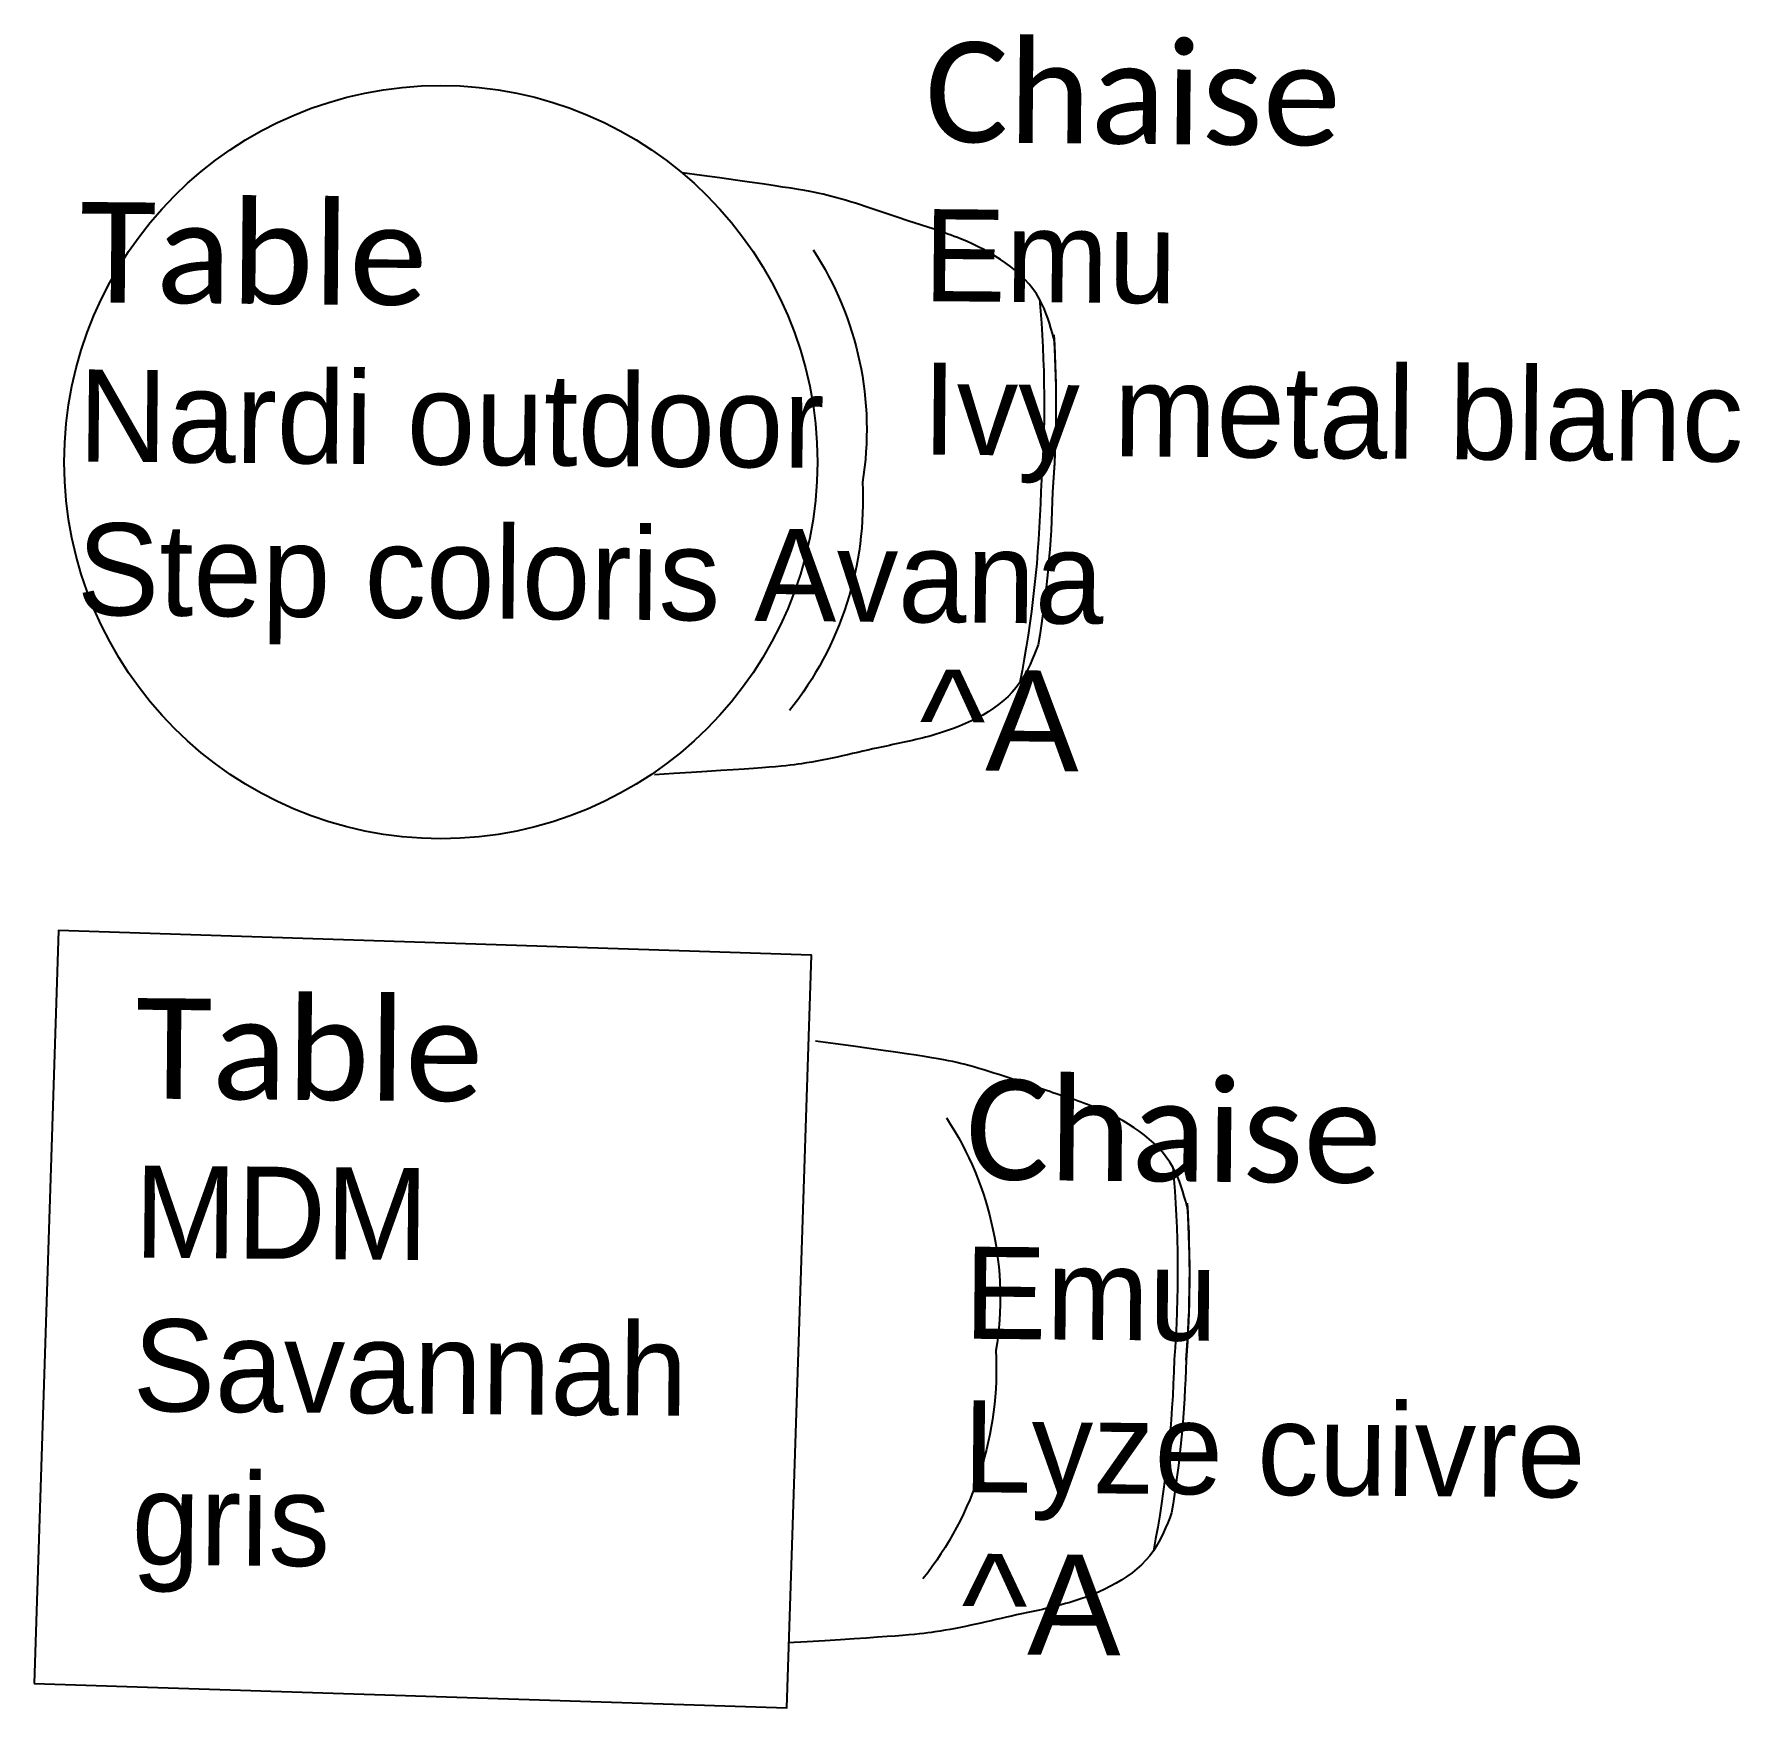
# Model space of a CAD drawing. Extents: x -27 to 25.3, y -8.5 to 57.5.
# Drawn here: x -12.199 to -10.84, y 53.153 to 54.486 of the extents above; entities that cross this region are included whole.
import ezdxf

# ---------------------------------------------------------------- set-up
doc = ezdxf.new("R2010")
doc.units = 0
doc.header["$LTSCALE"] = 0.002
doc.layers.add('04-MOBILIER', color=1, linetype='Continuous', true_color=0xff0000)
doc.layers.add('SA-ELEVATION', color=2, linetype='Continuous', true_color=0xffff00)
doc.layers.add('_ANNO-CONCEPT-T', color=7, linetype='Continuous')
doc.layers.add('A-mobilier', color=252, linetype='Continuous')
doc.styles.get("Standard").update_dxf_attribs({"font": 'ARIALN.TTF'})

# ---------------------------------------------------------------- blocks, each defined once
blk = doc.blocks.new('A$C7F8468B1')
at = {"layer": '04-MOBILIER'}
for centre, radius, start, end in [((20.78, -61.3), 84.71, 88.3377, 96.6108), ((25.69, -61.3), 84.71, 83.3892, 91.6623), ((25.64, -68.09), 91.49, 83.6625, 91.5052), ((20.83, -69.03), 91.49, 88.4948, 98.0977), ((25.64, -69.03), 91.49, 81.9023, 91.5052), ((20.45, -18.63), 26.98, 84.0728, 125.5143), ((26.1, -17.83), 26.2, 53.8955, 96.2776)]:
    blk.add_arc(centre, radius, start, end, dxfattribs=at)
for points in [[(11.03, 22.85), (9.95, 22.49), (6.33, 21.28), (3.61, 16.17), (2.14, 10.18), (0.57, 5.15), (0.11, 1.52), (-0.87, -7.16)], [(35.45, 22.85), (36.52, 22.49), (40.14, 21.28), (42.86, 16.17), (44.33, 10.18), (45.91, 5.15), (46.37, 1.52), (47.12, -7.39)]]:
    blk.add_open_spline(points, degree=3, knots=[0, 0, 0, 0, 3.716681, 12.506628, 17.24982, 24.62784, 29.757352, 29.757352, 29.757352, 29.757352], dxfattribs=at)
blk = doc.blocks.new('A$C0E126796')
at = {"layer": 'SA-ELEVATION', "ltscale": 0.01, "elevation": 0}
blk.add_lwpolyline([(2.3151, 15.1048), (2.9148, 15.0853), (2.9343, 15.6849), (2.3346, 15.7045)], close=True, dxfattribs=at)
at = {"layer": 'SA-ELEVATION', "ltscale": 0.01}
blk.add_circle((2.6391, 16.0775), 0.3, dxfattribs=at)
at = {"layer": 'SA-ELEVATION', "xscale": -0.01, "yscale": 0.01, "zscale": 0.01, "rotation": 267.0816438304248}
for p in [(2.8812, 15.8335), (2.9875, 15.142)]:
    blk.add_blockref('A$C7F8468B1', p, dxfattribs=at)
at = {"layer": '_ANNO-CONCEPT-T', "char_height": 0.08, "width": 1.472401, "attachment_point": 1, "rotation": 359.5012}
for s, insert in [('{\\fCalibri|b0|i0|c0|p34;Chaise\\P\\fMangal|b0|i0|c0|p2;\\H0.91667x;Emu\\PIvy metal blanc\\P\\P\\fArial|b0|i0|c0|p34;\\H1.0909x;^A}', (3.0253, 16.4124)), ('{\\fCalibri|b0|i0|c0|p34;Table\\P\\fMangal|b0|i0|c0|p2;\\H0.91667x;Nardi outdoor \\PStep coloris Avana}', (2.352, 16.2847)), ('{\\fCalibri|b0|i0|c0|p34;Table\\P\\fMangal|b0|i0|c0|p2;\\H0.91667x;MDM \\PSavannah \\Pgris}', (2.3965, 15.6506)), ('{\\fCalibri|b0|i0|c0|p34;Chaise\\P\\fMangal|b0|i0|c0|p2;\\H0.91667x;Emu\\PLyze cuivre\\P\\fArial|b0|i0|c0|p34;\\H1.0909x;^A}', (3.0577, 15.586))]:
    blk.add_mtext(s, dxfattribs=dict(at, insert=insert))

msp = doc.modelspace()

# ---------------------------------------------------------------- block references
at = {"layer": 'A-mobilier', "color": 30, "ltscale": 0.01, "true_color": 0xff7f00}
msp.add_blockref('A$C0E126796', (-14.5144, 38.0676), dxfattribs=at)

doc.saveas('drawing.dxf')
